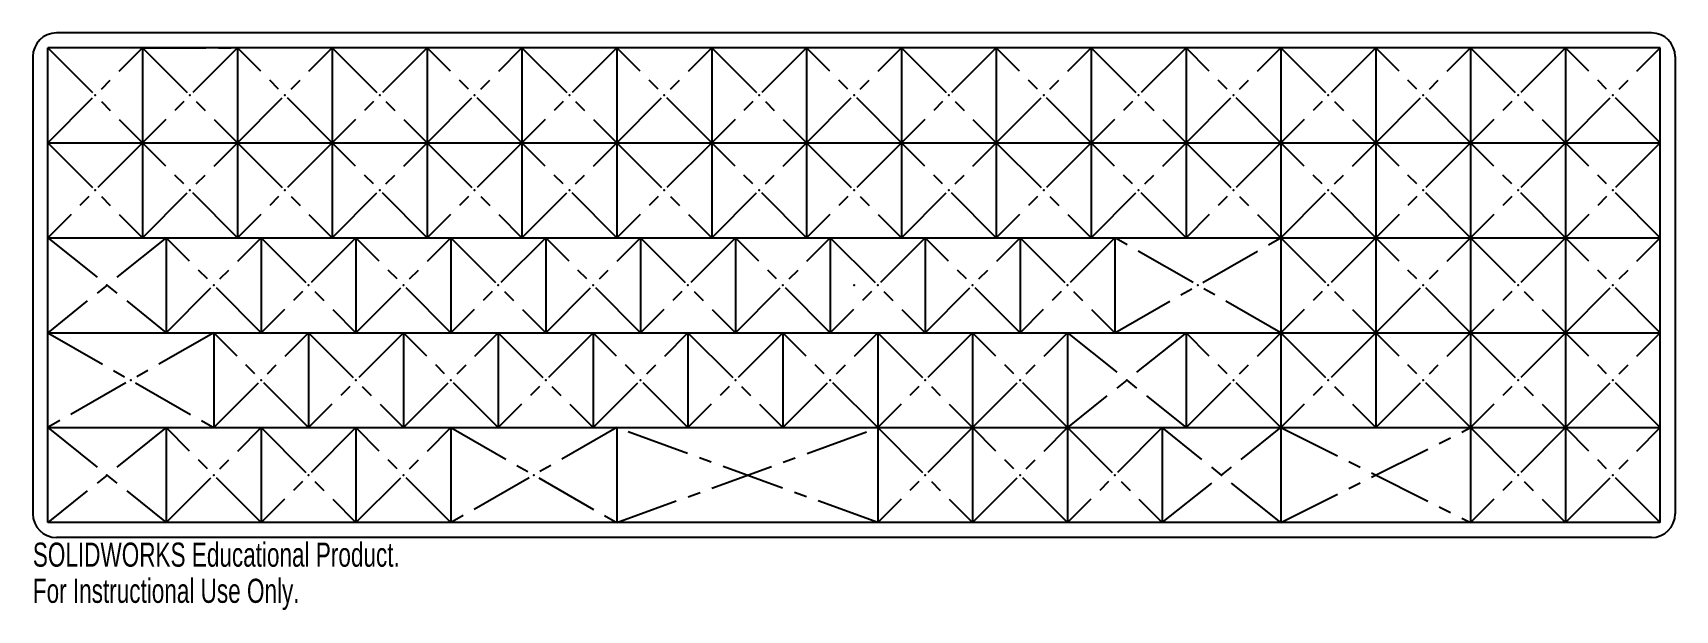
# Model space of a CAD drawing. Header units: inches. Extents: x -6.5 to 6.5, y -2.6 to 2.
import ezdxf

# ---------------------------------------------------------------- set-up
doc = ezdxf.new("R2010")
doc.units = ezdxf.units.IN
doc.header["$MEASUREMENT"] = 0
doc.header["$PDSIZE"] = -1
doc.linetypes.add('CENTERX2', pattern=[0.8, 0.5, -0.1, 0.1, -0.1])
doc.styles.add('SLDTEXTSTYLE0', font='TXT', dxfattribs={"width": 0.7})

msp = doc.modelspace()

# ---------------------------------------------------------------- linework, layer by layer
at = {"color": 7, "linetype": 'Continuous'}
for p, q in [((6.305, 1.9925), (-6.305, 1.9925)), ((6.375, 1.875), (-6.375, 1.875)), ((-6.375, -1.875), (-6.375, 1.875)), ((-5.625, 1.875), (-5.625, 1.125)), ((-4.875, 1.875), (-4.875, 1.125)), ((-4.125, 1.875), (-4.125, 1.125)), ((-3.375, 1.875), (-3.375, 1.125)), ((-2.625, 1.875), (-2.625, 1.125)), ((-1.875, 1.875), (-1.875, 1.125)), ((-1.125, 1.875), (-1.125, 1.125)), ((-0.375, 1.875), (-0.375, 1.125)), ((0.375, 1.875), (0.375, 1.125)), ((1.125, 1.875), (1.125, 1.125)), ((1.875, 1.875), (1.875, 1.125)), ((2.625, 1.875), (2.625, 1.125)), ((3.375, 1.875), (3.375, 1.125)), ((4.125, 1.875), (4.125, 1.125)), ((4.875, 1.875), (4.875, 1.125)), ((5.625, 1.875), (5.625, 1.125)), ((6.375, -1.875), (6.375, 1.875)), ((-6.4925, 1.805), (-6.4925, -1.805)), ((6.4925, 1.805), (6.4925, -1.805)), ((-6.375, 1.125), (6.375, 1.125)), ((-5.625, 1.125), (-5.625, 0.375)), ((-4.875, 1.125), (-4.875, 0.375)), ((-4.125, 1.125), (-4.125, 0.375)), ((-3.375, 1.125), (-3.375, 0.375)), ((-2.625, 1.125), (-2.625, 0.375)), ((-1.875, 1.125), (-1.875, 0.375)), ((-1.125, 1.125), (-1.125, 0.375)), ((-0.375, 1.125), (-0.375, 0.375)), ((0.375, 1.125), (0.375, 0.375)), ((1.125, 1.125), (1.125, 0.375)), ((1.875, 1.125), (1.875, 0.375)), ((2.625, 1.125), (2.625, 0.375)), ((3.375, 1.125), (3.375, 0.375)), ((4.125, 1.125), (4.125, 0.375)), ((4.875, 1.125), (4.875, 0.375)), ((5.625, 1.125), (5.625, 0.375)), ((-6.375, 0.375), (6.375, 0.375)), ((-5.4375, 0.375), (-5.4375, -0.375)), ((-4.6875, 0.375), (-4.6875, -0.375)), ((-3.9375, 0.375), (-3.9375, -0.375)), ((-3.1875, 0.375), (-3.1875, -0.375)), ((-2.4375, 0.375), (-2.4375, -0.375)), ((-1.6875, 0.375), (-1.6875, -0.375)), ((-0.9375, 0.375), (-0.9375, -0.375)), ((-0.1875, 0.375), (-0.1875, -0.375)), ((0.5625, 0.375), (0.5625, -0.375)), ((1.3125, 0.375), (1.3125, -0.375)), ((2.0625, 0.375), (2.0625, -0.375)), ((3.375, 0.375), (3.375, -0.375)), ((4.125, 0.375), (4.125, -0.375)), ((4.875, 0.375), (4.875, -0.375)), ((5.625, 0.375), (5.625, -0.375)), ((-6.375, -0.375), (6.375, -0.375)), ((-5.0625, -0.375), (-5.0625, -1.125)), ((-4.3125, -0.375), (-4.3125, -1.125)), ((-3.5625, -0.375), (-3.5625, -1.125)), ((-2.8125, -0.375), (-2.8125, -1.125)), ((-2.0625, -0.375), (-2.0625, -1.125)), ((-1.3125, -0.375), (-1.3125, -1.125)), ((-0.5625, -0.375), (-0.5625, -1.125)), ((0.1875, -0.375), (0.1875, -1.125)), ((0.9375, -0.375), (0.9375, -1.125)), ((1.6875, -0.375), (1.6875, -1.125)), ((2.625, -0.375), (2.625, -1.125)), ((3.375, -0.375), (3.375, -1.125)), ((4.125, -0.375), (4.125, -1.125)), ((4.875, -0.375), (4.875, -1.125)), ((5.625, -0.375), (5.625, -1.125)), ((-6.375, -1.125), (6.375, -1.125)), ((-5.4375, -1.125), (-5.4375, -1.875)), ((-4.6875, -1.125), (-4.6875, -1.875)), ((-3.9375, -1.125), (-3.9375, -1.875)), ((-3.1875, -1.125), (-3.1875, -1.875)), ((-1.875, -1.125), (-1.875, -1.875)), ((0.1875, -1.125), (0.1875, -1.875)), ((0.9375, -1.125), (0.9375, -1.875)), ((1.6875, -1.125), (1.6875, -1.875)), ((2.4375, -1.125), (2.4375, -1.875)), ((3.375, -1.125), (3.375, -1.875)), ((4.875, -1.125), (4.875, -1.875)), ((5.625, -1.125), (5.625, -1.875)), ((6.375, -1.875), (-6.375, -1.875)), ((6.305, -1.9925), (-6.305, -1.9925))]:
    msp.add_line(p, q, dxfattribs=at)
at = {"color": 7, "linetype": 'CENTERX2'}
for p, q in [((-6.375, 1.875), (-5.625, 1.125)), ((-6.375, 1.125), (-5.625, 1.875)), ((-5.625, 1.875), (-4.875, 1.875)), ((-4.875, 1.875), (-5.625, 1.125)), ((-5.625, 1.875), (-4.875, 1.125)), ((-4.125, 1.125), (-4.875, 1.875)), ((-4.875, 1.125), (-4.125, 1.875)), ((-3.375, 1.875), (-4.125, 1.125)), ((-4.125, 1.875), (-3.375, 1.125)), ((-2.625, 1.125), (-3.375, 1.875)), ((-3.375, 1.125), (-2.625, 1.875)), ((-1.875, 1.875), (-2.625, 1.125)), ((-2.625, 1.875), (-1.875, 1.125)), ((-1.125, 1.125), (-1.875, 1.875)), ((-1.875, 1.125), (-1.125, 1.875)), ((-0.375, 1.875), (-1.125, 1.125)), ((-1.125, 1.875), (-0.375, 1.125)), ((0.375, 1.125), (-0.375, 1.875)), ((-0.375, 1.125), (0.375, 1.875)), ((1.125, 1.875), (0.375, 1.125)), ((0.375, 1.875), (1.125, 1.125)), ((1.875, 1.125), (1.125, 1.875)), ((1.125, 1.125), (1.875, 1.875)), ((2.625, 1.875), (1.875, 1.125)), ((1.875, 1.875), (2.625, 1.125)), ((3.375, 1.125), (2.625, 1.875)), ((2.625, 1.125), (3.375, 1.875)), ((4.125, 1.875), (3.375, 1.125)), ((3.375, 1.875), (4.125, 1.125)), ((4.125, 1.125), (4.875, 1.875)), ((4.875, 1.125), (4.125, 1.875)), ((4.875, 1.875), (5.625, 1.125)), ((5.625, 1.875), (4.875, 1.125)), ((5.625, 1.125), (6.375, 1.875)), ((6.375, 1.125), (5.625, 1.875)), ((-5.625, 1.125), (-6.375, 0.375)), ((-6.375, 1.125), (-5.625, 0.375)), ((-5.625, 1.125), (-4.875, 1.125)), ((-4.875, 0.375), (-5.625, 1.125)), ((-5.625, 0.375), (-4.875, 1.125)), ((-4.125, 1.125), (-4.875, 0.375)), ((-4.875, 1.125), (-4.125, 0.375)), ((-3.375, 0.375), (-4.125, 1.125)), ((-4.125, 0.375), (-3.375, 1.125)), ((-2.625, 1.125), (-3.375, 0.375)), ((-3.375, 1.125), (-2.625, 0.375)), ((-1.875, 0.375), (-2.625, 1.125)), ((-2.625, 0.375), (-1.875, 1.125)), ((-1.125, 1.125), (-1.875, 0.375)), ((-1.875, 1.125), (-1.125, 0.375)), ((-0.375, 0.375), (-1.125, 1.125)), ((-1.125, 0.375), (-0.375, 1.125)), ((0.375, 1.125), (-0.375, 0.375)), ((-0.375, 1.125), (0.375, 0.375)), ((1.125, 0.375), (0.375, 1.125)), ((0.375, 0.375), (1.125, 1.125)), ((1.875, 1.125), (1.125, 0.375)), ((1.125, 1.125), (1.875, 0.375)), ((2.625, 0.375), (1.875, 1.125)), ((1.875, 0.375), (2.625, 1.125)), ((3.375, 1.125), (2.625, 0.375)), ((2.625, 1.125), (3.375, 0.375)), ((4.125, 0.375), (3.375, 1.125)), ((3.375, 0.375), (4.125, 1.125)), ((4.875, 0.375), (4.125, 1.125)), ((4.875, 1.125), (4.125, 0.375)), ((5.625, 1.125), (4.875, 0.375)), ((5.625, 0.375), (4.875, 1.125)), ((6.375, 0.375), (5.625, 1.125)), ((6.375, 1.125), (5.625, 0.375)), ((-6.375, 0.375), (-5.4375, -0.375)), ((-5.4375, 0.375), (-6.375, -0.375)), ((-5.4375, 0.375), (-4.6875, 0.375)), ((-5.4375, -0.375), (-4.6875, 0.375)), ((-4.6875, -0.375), (-5.4375, 0.375)), ((-4.6875, 0.375), (-3.9375, -0.375)), ((-3.9375, 0.375), (-4.6875, -0.375)), ((-3.9375, -0.375), (-3.1875, 0.375)), ((-3.1875, -0.375), (-3.9375, 0.375)), ((-3.1875, 0.375), (-2.4375, -0.375)), ((-2.4375, 0.375), (-3.1875, -0.375)), ((-2.4375, -0.375), (-1.6875, 0.375)), ((-1.6875, -0.375), (-2.4375, 0.375)), ((-1.6875, 0.375), (-0.9375, -0.375)), ((-0.9375, 0.375), (-1.6875, -0.375)), ((-0.9375, -0.375), (-0.1875, 0.375)), ((-0.1875, -0.375), (-0.9375, 0.375)), ((-0.1875, 0.375), (0.5625, -0.375)), ((0.5625, 0.375), (-0.1875, -0.375)), ((0.5625, -0.375), (1.3125, 0.375)), ((1.3125, -0.375), (0.5625, 0.375)), ((1.3125, 0.375), (2.0625, -0.375)), ((2.0625, 0.375), (1.3125, -0.375)), ((2.0625, -0.375), (3.375, 0.375)), ((3.375, -0.375), (2.0625, 0.375)), ((3.375, 0.375), (4.125, -0.375)), ((4.125, 0.375), (3.375, -0.375)), ((4.125, -0.375), (4.875, 0.375)), ((4.875, -0.375), (4.125, 0.375)), ((4.875, 0.375), (5.625, -0.375)), ((5.625, 0.375), (4.875, -0.375)), ((5.625, -0.375), (6.375, 0.375)), ((6.375, -0.375), (5.625, 0.375)), ((-6.375, -0.375), (-5.0625, -1.125)), ((-5.0625, -0.375), (-6.375, -1.125)), ((-5.0625, -0.375), (-4.3125, -0.375)), ((-5.0625, -1.125), (-4.3125, -0.375)), ((-4.3125, -1.125), (-5.0625, -0.375)), ((-4.3125, -0.375), (-3.5625, -1.125)), ((-3.5625, -0.375), (-4.3125, -1.125)), ((-3.5625, -1.125), (-2.8125, -0.375)), ((-2.8125, -1.125), (-3.5625, -0.375)), ((-2.8125, -0.375), (-2.0625, -1.125)), ((-2.0625, -0.375), (-2.8125, -1.125)), ((-2.0625, -1.125), (-1.3125, -0.375)), ((-1.3125, -1.125), (-2.0625, -0.375)), ((-1.3125, -0.375), (-0.5625, -1.125)), ((-0.5625, -0.375), (-1.3125, -1.125)), ((-0.5625, -1.125), (0.1875, -0.375)), ((0.1875, -1.125), (-0.5625, -0.375)), ((0.1875, -0.375), (0.9375, -1.125)), ((0.9375, -0.375), (0.1875, -1.125)), ((0.9375, -1.125), (1.6875, -0.375)), ((1.6875, -1.125), (0.9375, -0.375)), ((1.6875, -0.375), (2.625, -1.125)), ((2.625, -0.375), (1.6875, -1.125)), ((2.625, -1.125), (3.375, -0.375)), ((3.375, -1.125), (2.625, -0.375)), ((4.125, -0.375), (3.375, -1.125)), ((3.375, -0.375), (4.125, -1.125)), ((4.875, -1.125), (4.125, -0.375)), ((4.125, -1.125), (4.875, -0.375)), ((5.625, -0.375), (4.875, -1.125)), ((4.875, -0.375), (5.625, -1.125)), ((6.375, -1.125), (5.625, -0.375)), ((5.625, -1.125), (6.375, -0.375)), ((-5.4375, -1.125), (-6.375, -1.875)), ((-6.375, -1.125), (-5.4375, -1.875)), ((-5.4375, -1.125), (-4.6875, -1.125)), ((-4.6875, -1.875), (-5.4375, -1.125)), ((-5.4375, -1.875), (-4.6875, -1.125)), ((-3.9375, -1.125), (-4.6875, -1.875)), ((-4.6875, -1.125), (-3.9375, -1.875)), ((-3.1875, -1.875), (-3.9375, -1.125)), ((-3.9375, -1.875), (-3.1875, -1.125)), ((-1.875, -1.125), (-3.1875, -1.875)), ((-3.1875, -1.125), (-1.875, -1.875)), ((0.1875, -1.875), (-1.875, -1.125)), ((-1.875, -1.875), (0.1875, -1.125)), ((0.9375, -1.125), (0.1875, -1.875)), ((0.1875, -1.125), (0.9375, -1.875)), ((1.6875, -1.875), (0.9375, -1.125)), ((0.9375, -1.875), (1.6875, -1.125)), ((2.4375, -1.125), (1.6875, -1.875)), ((1.6875, -1.125), (2.4375, -1.875)), ((3.375, -1.875), (2.4375, -1.125)), ((2.4375, -1.875), (3.375, -1.125)), ((3.375, -1.875), (4.875, -1.125)), ((3.375, -1.125), (4.875, -1.875)), ((4.875, -1.125), (5.625, -1.875)), ((5.625, -1.125), (4.875, -1.875)), ((5.625, -1.875), (6.375, -1.125)), ((6.375, -1.875), (5.625, -1.125))]:
    msp.add_line(p, q, dxfattribs=at)
at = {"color": 7, "linetype": 'Continuous'}
for centre, start, end in [((-6.305, 1.805), 90, 180), ((6.305, 1.805), 0, 90), ((-6.305, -1.805), 180, 270), ((6.305, -1.805), 270, 0)]:
    msp.add_arc(centre, 0.1875, start, end, dxfattribs=at)
for p in [(-6, 1.5), (-6, 1.5), (-5.25, 1.5), (-4.5, 1.5), (-3.75, 1.5), (-3, 1.5), (-2.25, 1.5), (-1.5, 1.5), (-0.75, 1.5), (0, 1.5), (0.75, 1.5), (1.5, 1.5), (2.25, 1.5), (3, 1.5), (3.75, 1.5), (4.5, 1.5), (5.25, 1.5), (6, 1.5), (-6, 0.75), (-5.25, 0.75), (-4.5, 0.75), (-3.75, 0.75), (-3, 0.75), (-2.25, 0.75), (-1.5, 0.75), (-0.75, 0.75), (0, 0.75), (0.75, 0.75), (1.5, 0.75), (2.25, 0.75), (3, 0.75), (3.75, 0.75), (4.5, 0.75), (5.25, 0.75), (6, 0.75), (-5.9062, 0), (-5.0625, 0), (-4.3125, 0), (-3.5625, 0), (-2.8125, 0), (-2.0625, 0), (-1.3125, 0), (-0.5625, 0), (0, 0), (0, 0), (0.1875, 0), (0.9375, 0), (1.6875, 0), (2.7188, 0), (3.75, 0), (4.5, 0), (5.25, 0), (6, 0), (-5.7188, -0.75), (-4.6875, -0.75), (-3.9375, -0.75), (-3.1875, -0.75), (-2.4375, -0.75), (-1.6875, -0.75), (-0.9375, -0.75), (-0.1875, -0.75), (0.5625, -0.75), (1.3125, -0.75), (2.1562, -0.75), (3, -0.75), (3.75, -0.75), (4.5, -0.75), (5.25, -0.75), (6, -0.75), (-5.9062, -1.5), (-5.0625, -1.5), (-4.3125, -1.5), (-3.5625, -1.5), (-2.5312, -1.5), (-0.8438, -1.5), (0.5625, -1.5), (1.3125, -1.5), (2.0625, -1.5), (2.9062, -1.5), (4.125, -1.5), (5.25, -1.5), (6, -1.5)]:
    msp.add_point(p, dxfattribs=at)

# ---------------------------------------------------------------- texts
at = {"color": 7, "linetype": 'Continuous', "char_height": 0.1903, "attachment_point": 1, "style": 'SLDTEXTSTYLE0'}
for s, insert in [('SOLIDWORKS Educational Product.', (-6.4925, -2.0326)), ('For Instructional Use Only.', (-6.4925, -2.3181))]:
    msp.add_mtext(s, dxfattribs=dict(at, insert=insert))

doc.saveas('drawing.dxf')
